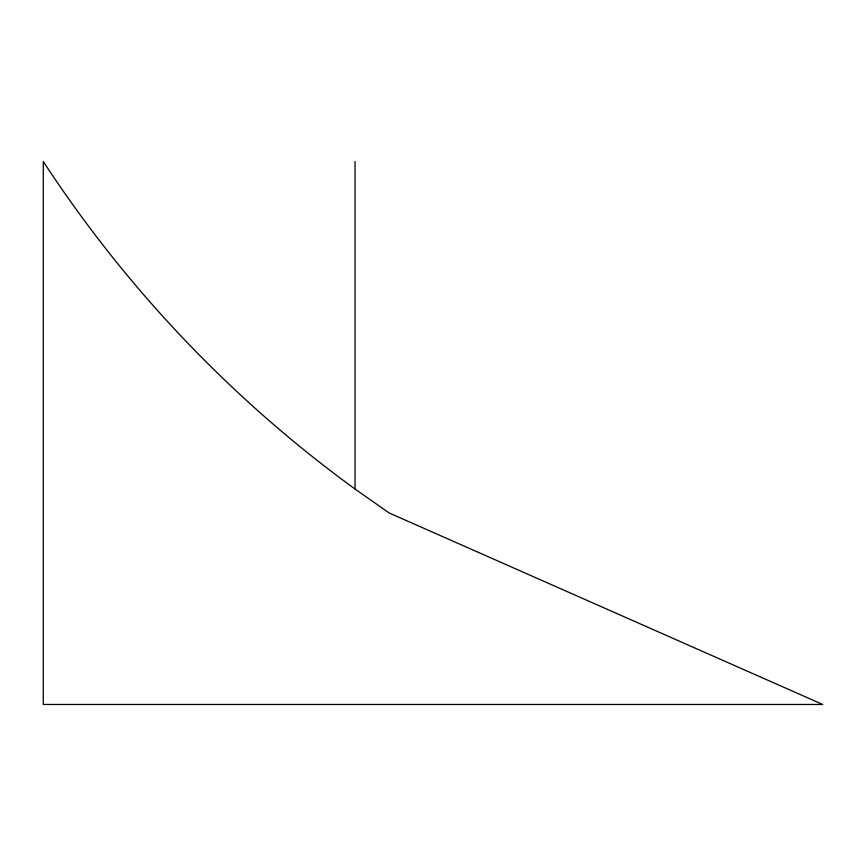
<?xml version="1.0" encoding="UTF-8"?>
<svg xmlns="http://www.w3.org/2000/svg" width="866" height="866" viewBox="0 0 866 866"><rect width="100%" height="100%" fill="white"/><g stroke="black" fill="none" stroke-linecap="round" stroke-linejoin="round"><path stroke-width="1.3" d="M355.038 489.03L389.115 512.953L822.7 704.469L43.3 704.469L43.3 161.531A1251.987 1251.987 0 0 0 355.038 489.03L355.038 161.531"/></g></svg>
